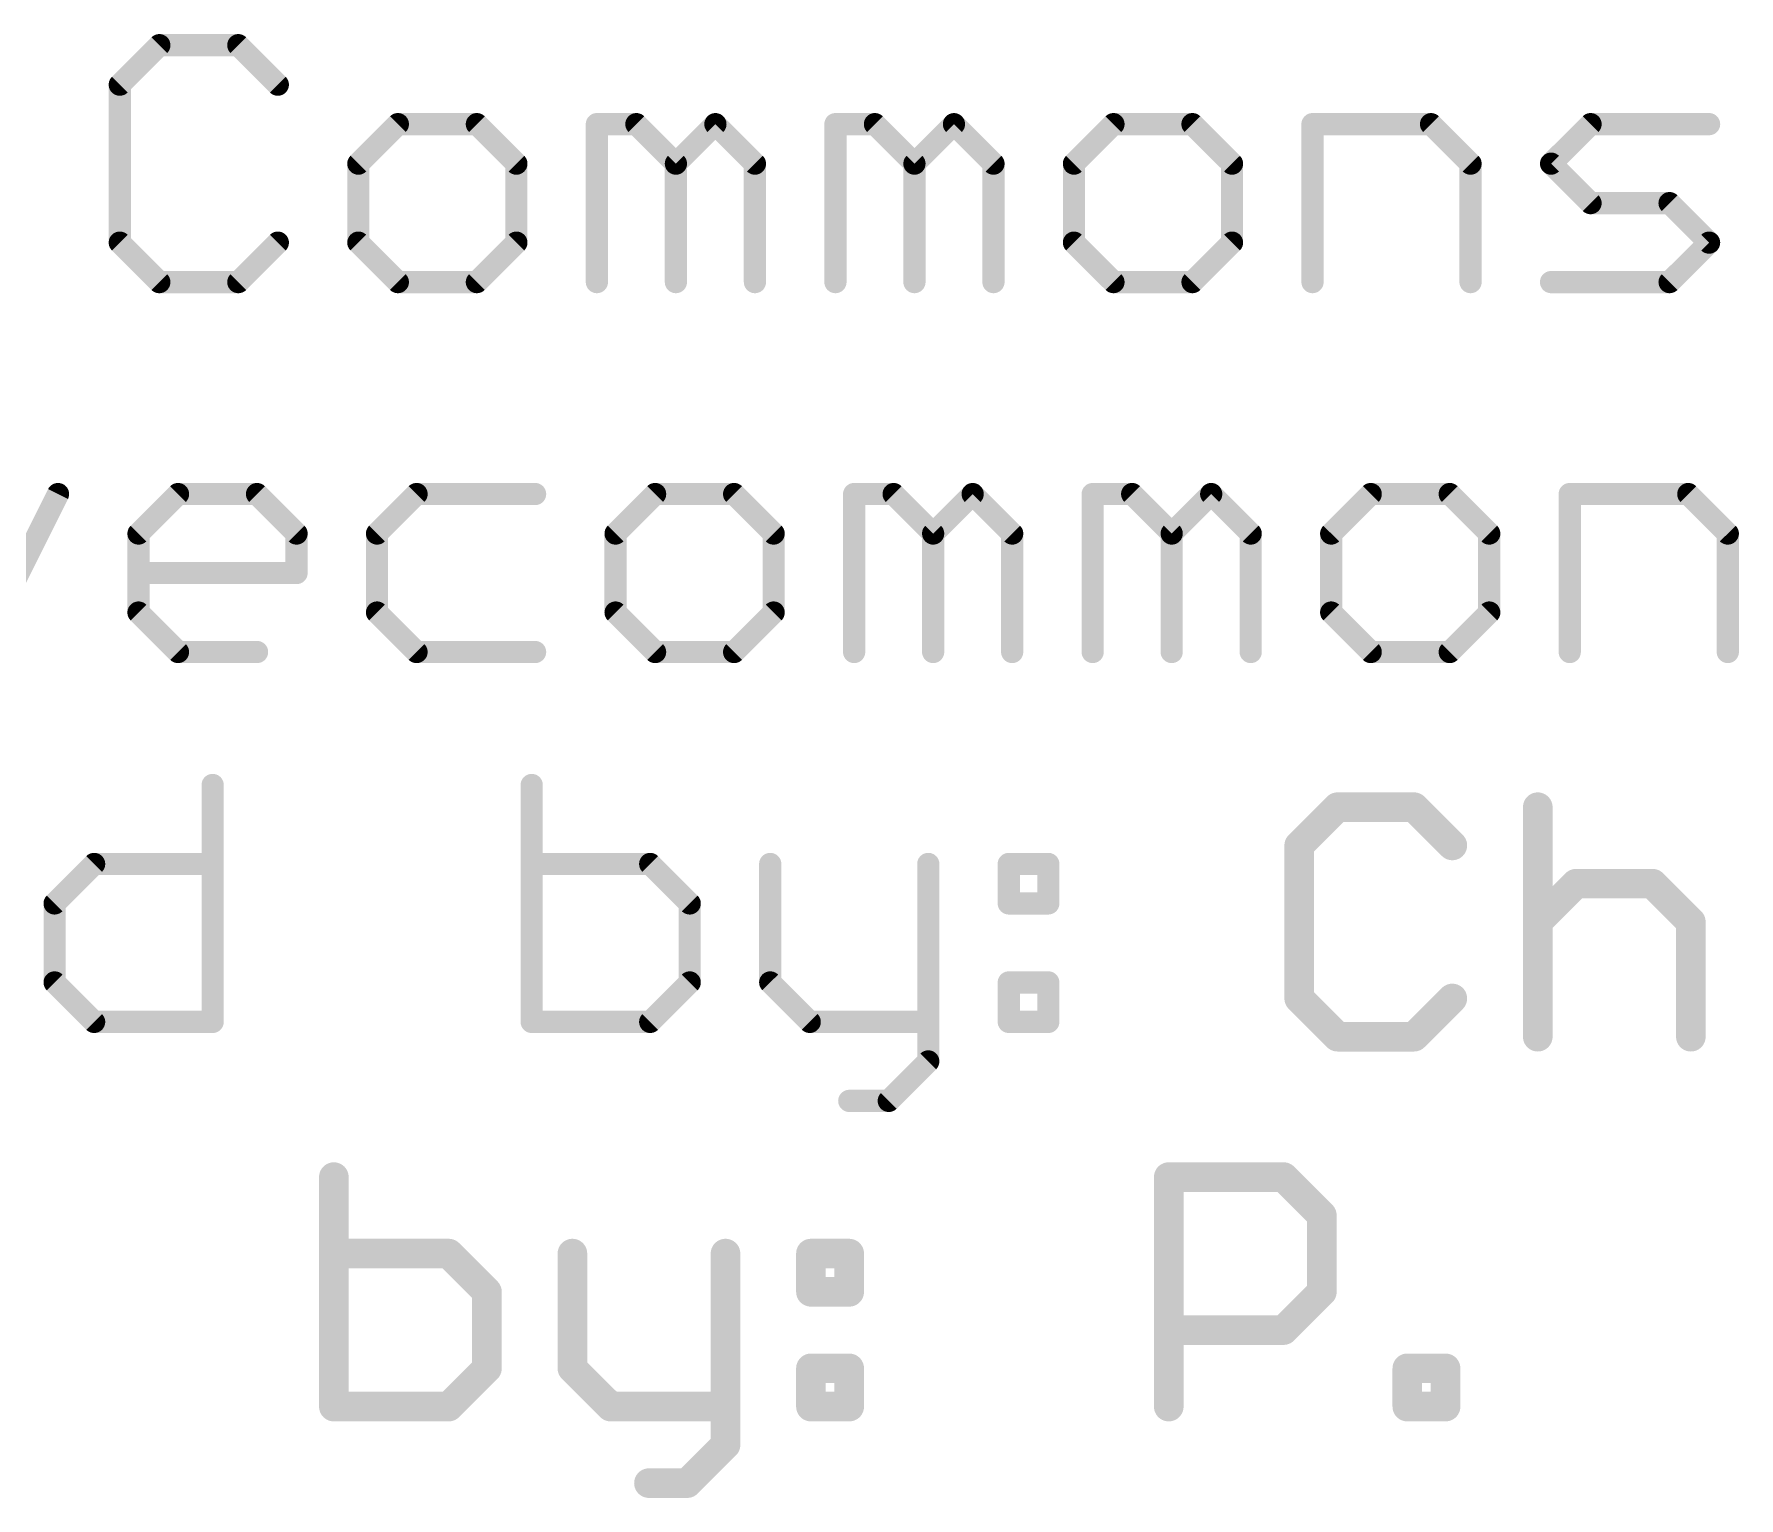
# Model space of a CAD drawing. Extents: x -16 to 96, y -18 to 53.
# Drawn here: x 31.17 to 42.87, y -18.43 to -8.38 of the extents above; entities that cross this region are included whole.
import ezdxf

# ---------------------------------------------------------------- set-up
doc = ezdxf.new("R2010")
doc.units = 0
doc.layers.add('51', color=53, linetype='CONTINUOUS')

msp = doc.modelspace()

# ---------------------------------------------------------------- linework, layer by layer
at = {"layer": '51'}
for points, const_width in [([(32.0291, -8.4568), (31.758, -8.728)], 0.1524), ([(32.5715, -8.4568), (32.0291, -8.4568)], 0.1524), ([(32.8426, -8.728), (32.5715, -8.4568)], 0.1524), ([(31.758, -8.728), (31.758, -9.8126)], 0.1524), ([(33.6663, -8.9991), (33.3951, -9.2703)], 0.1524), ([(34.2086, -8.9991), (33.6663, -8.9991)], 0.1524), ([(34.4798, -9.2703), (34.2086, -8.9991)], 0.1524), ([(35.0323, -10.0838), (35.0323, -8.9991)], 0.1524), ([(35.0323, -8.9991), (35.3035, -8.9991)], 0.1524), ([(35.3035, -8.9991), (35.5746, -9.2703)], 0.1524), ([(35.5746, -9.2703), (35.8458, -8.9991)], 0.1524), ([(35.8458, -8.9991), (36.117, -9.2703)], 0.1524), ([(36.6695, -10.0838), (36.6695, -8.9991)], 0.1524), ([(36.6695, -8.9991), (36.9406, -8.9991)], 0.1524), ([(36.9406, -8.9991), (37.2118, -9.2703)], 0.1524), ([(37.2118, -9.2703), (37.4829, -8.9991)], 0.1524), ([(37.4829, -8.9991), (37.7541, -9.2703)], 0.1524), ([(38.5778, -8.9991), (38.3066, -9.2703)], 0.1524), ([(39.1201, -8.9991), (38.5778, -8.9991)], 0.1524), ([(39.3913, -9.2703), (39.1201, -8.9991)], 0.1524), ([(39.9438, -10.0838), (39.9438, -8.9991)], 0.1524), ([(39.9438, -8.9991), (40.7573, -8.9991)], 0.1524), ([(40.7573, -8.9991), (41.0284, -9.2703)], 0.1524), ([(41.5809, -9.2703), (41.8521, -8.9991)], 0.1524), ([(41.8521, -8.9991), (42.6656, -8.9991)], 0.1524), ([(33.3951, -9.2703), (33.3951, -9.8126)], 0.1524), ([(34.4798, -9.8126), (34.4798, -9.2703)], 0.1524), ([(35.5746, -9.2703), (35.5746, -10.0838)], 0.1524), ([(36.117, -9.2703), (36.117, -10.0838)], 0.1524), ([(37.2118, -9.2703), (37.2118, -10.0838)], 0.1524), ([(37.7541, -9.2703), (37.7541, -10.0838)], 0.1524), ([(38.3066, -9.2703), (38.3066, -9.8126)], 0.1524), ([(39.3913, -9.8126), (39.3913, -9.2703)], 0.1524), ([(41.0284, -9.2703), (41.0284, -10.0838)], 0.1524), ([(41.8521, -9.5415), (41.5809, -9.2703)], 0.1524), ([(42.3944, -9.5415), (41.8521, -9.5415)], 0.1524), ([(42.6656, -9.8126), (42.3944, -9.5415)], 0.1524), ([(31.758, -9.8126), (32.0291, -10.0838)], 0.1524), ([(32.5715, -10.0838), (32.8426, -9.8126)], 0.1524), ([(33.3951, -9.8126), (33.6663, -10.0838)], 0.1524), ([(34.2086, -10.0838), (34.4798, -9.8126)], 0.1524), ([(38.3066, -9.8126), (38.5778, -10.0838)], 0.1524), ([(39.1201, -10.0838), (39.3913, -9.8126)], 0.1524), ([(42.3944, -10.0838), (42.6656, -9.8126)], 0.1524), ([(32.0291, -10.0838), (32.5715, -10.0838)], 0.1524), ([(33.6663, -10.0838), (34.2086, -10.0838)], 0.1524), ([(38.5778, -10.0838), (39.1201, -10.0838)], 0.1524), ([(41.5809, -10.0838), (42.3944, -10.0838)], 0.1524), ([(30.7916, -12.6238), (31.3339, -11.5391)], 0.1524), ([(31.8864, -11.8103), (32.1576, -11.5391)], 0.1524), ([(32.1576, -11.5391), (32.6999, -11.5391)], 0.1524), ([(32.6999, -11.5391), (32.971, -11.8103)], 0.1524), ([(33.7947, -11.5391), (33.5235, -11.8103)], 0.1524), ([(34.6082, -11.5391), (33.7947, -11.5391)], 0.1524), ([(35.4319, -11.5391), (35.1607, -11.8103)], 0.1524), ([(35.9742, -11.5391), (35.4319, -11.5391)], 0.1524), ([(36.2454, -11.8103), (35.9742, -11.5391)], 0.1524), ([(36.7979, -12.6238), (36.7979, -11.5391)], 0.1524), ([(36.7979, -11.5391), (37.069, -11.5391)], 0.1524), ([(37.069, -11.5391), (37.3402, -11.8103)], 0.1524), ([(37.3402, -11.8103), (37.6114, -11.5391)], 0.1524), ([(37.6114, -11.5391), (37.8825, -11.8103)], 0.1524), ([(38.435, -12.6238), (38.435, -11.5391)], 0.1524), ([(38.435, -11.5391), (38.7062, -11.5391)], 0.1524), ([(38.7062, -11.5391), (38.9773, -11.8103)], 0.1524), ([(38.9773, -11.8103), (39.2485, -11.5391)], 0.1524), ([(39.2485, -11.5391), (39.5197, -11.8103)], 0.1524), ([(40.3433, -11.5391), (40.0722, -11.8103)], 0.1524), ([(40.8857, -11.5391), (40.3433, -11.5391)], 0.1524), ([(41.1568, -11.8103), (40.8857, -11.5391)], 0.1524), ([(41.7093, -12.6238), (41.7093, -11.5391)], 0.1524), ([(41.7093, -11.5391), (42.5228, -11.5391)], 0.1524), ([(42.5228, -11.5391), (42.794, -11.8103)], 0.1524), ([(31.8864, -12.3526), (31.8864, -11.8103)], 0.1524), ([(32.971, -11.8103), (32.971, -12.0815)], 0.1524), ([(33.5235, -11.8103), (33.5235, -12.3526)], 0.1524), ([(35.1607, -11.8103), (35.1607, -12.3526)], 0.1524), ([(36.2454, -12.3526), (36.2454, -11.8103)], 0.1524), ([(37.3402, -11.8103), (37.3402, -12.6238)], 0.1524), ([(37.8825, -11.8103), (37.8825, -12.6238)], 0.1524), ([(38.9773, -11.8103), (38.9773, -12.6238)], 0.1524), ([(39.5197, -11.8103), (39.5197, -12.6238)], 0.1524), ([(40.0722, -11.8103), (40.0722, -12.3526)], 0.1524), ([(41.1568, -12.3526), (41.1568, -11.8103)], 0.1524), ([(42.794, -11.8103), (42.794, -12.6238)], 0.1524), ([(32.971, -12.0815), (31.8864, -12.0815)], 0.1524), ([(32.1576, -12.6238), (31.8864, -12.3526)], 0.1524), ([(33.5235, -12.3526), (33.7947, -12.6238)], 0.1524), ([(35.1607, -12.3526), (35.4319, -12.6238)], 0.1524), ([(35.9742, -12.6238), (36.2454, -12.3526)], 0.1524), ([(40.0722, -12.3526), (40.3433, -12.6238)], 0.1524), ([(40.8857, -12.6238), (41.1568, -12.3526)], 0.1524), ([(32.6999, -12.6238), (32.1576, -12.6238)], 0.1524), ([(33.7947, -12.6238), (34.6082, -12.6238)], 0.1524), ([(35.4319, -12.6238), (35.9742, -12.6238)], 0.1524), ([(40.3433, -12.6238), (40.8857, -12.6238)], 0.1524), ([(32.3952, -13.5368), (32.3952, -15.1638)], 0.1524), ([(34.5849, -13.5368), (34.5849, -15.1638)], 0.1524), ([(40.1153, -13.6893), (39.8526, -13.9519)], 0.2032), ([(40.6407, -13.6893), (40.1153, -13.6893)], 0.2032), ([(40.9034, -13.9519), (40.6407, -13.6893)], 0.2032), ([(41.4898, -13.6893), (41.4898, -15.2654)], 0.2032), ([(39.8526, -13.9519), (39.8526, -15.0027)], 0.2032), ([(31.3106, -14.3503), (31.5817, -14.0791)], 0.1524), ([(31.5817, -14.0791), (32.3952, -14.0791)], 0.1524), ([(35.3984, -14.0791), (34.5849, -14.0791)], 0.1524), ([(35.6695, -14.3503), (35.3984, -14.0791)], 0.1524), ([(36.222, -14.0791), (36.222, -14.8926)], 0.1524), ([(37.3067, -14.0791), (37.3067, -15.435)], 0.1524), ([(37.8592, -14.0791), (38.1304, -14.0791)], 0.1524), ([(37.8592, -14.3503), (37.8592, -14.0791)], 0.1524), ([(38.1304, -14.0791), (38.1304, -14.3503)], 0.1524), ([(41.4898, -14.4773), (41.7524, -14.2146)], 0.2032), ([(41.7524, -14.2146), (42.2778, -14.2146)], 0.2032), ([(42.2778, -14.2146), (42.5405, -14.4773)], 0.2032), ([(31.3106, -14.8926), (31.3106, -14.3503)], 0.1524), ([(35.6695, -14.8926), (35.6695, -14.3503)], 0.1524), ([(38.1304, -14.3503), (37.8592, -14.3503)], 0.1524), ([(42.5405, -14.4773), (42.5405, -15.2654)], 0.2032), ([(31.5817, -15.1638), (31.3106, -14.8926)], 0.1524), ([(35.3984, -15.1638), (35.6695, -14.8926)], 0.1524), ([(36.222, -14.8926), (36.4932, -15.1638)], 0.1524), ([(37.8592, -14.8926), (38.1304, -14.8926)], 0.1524), ([(37.8592, -15.1638), (37.8592, -14.8926)], 0.1524), ([(38.1304, -14.8926), (38.1304, -15.1638)], 0.1524), ([(39.8526, -15.0027), (40.1153, -15.2654)], 0.2032), ([(40.6407, -15.2654), (40.9034, -15.0027)], 0.2032), ([(32.3952, -15.1638), (31.5817, -15.1638)], 0.1524), ([(34.5849, -15.1638), (35.3984, -15.1638)], 0.1524), ([(36.4932, -15.1638), (37.3067, -15.1638)], 0.1524), ([(38.1304, -15.1638), (37.8592, -15.1638)], 0.1524), ([(40.1153, -15.2654), (40.6407, -15.2654)], 0.2032), ([(37.3067, -15.435), (37.0355, -15.7061)], 0.1524), ([(37.0355, -15.7061), (36.7644, -15.7061)], 0.1524), ([(33.2271, -16.2293), (33.2271, -17.8054)], 0.2032), ([(38.9572, -17.8054), (38.9572, -16.2293)], 0.2032), ([(38.9572, -16.2293), (39.7452, -16.2293)], 0.2032), ([(39.7452, -16.2293), (40.0079, -16.4919)], 0.2032), ([(40.0079, -16.4919), (40.0079, -17.0173)], 0.2032), ([(34.0152, -16.7546), (33.2271, -16.7546)], 0.2032), ([(34.2779, -17.0173), (34.0152, -16.7546)], 0.2032), ([(34.8643, -16.7546), (34.8643, -17.5427)], 0.2032), ([(35.9151, -16.7546), (35.9151, -18.0681)], 0.2032), ([(36.5014, -16.7546), (36.7641, -16.7546)], 0.2032), ([(36.5014, -17.0173), (36.5014, -16.7546)], 0.2032), ([(36.7641, -16.7546), (36.7641, -17.0173)], 0.2032), ([(34.2779, -17.5427), (34.2779, -17.0173)], 0.2032), ([(36.7641, -17.0173), (36.5014, -17.0173)], 0.2032), ([(40.0079, -17.0173), (39.7452, -17.28)], 0.2032), ([(39.7452, -17.28), (38.9572, -17.28)], 0.2032), ([(34.0152, -17.8054), (34.2779, -17.5427)], 0.2032), ([(34.8643, -17.5427), (35.127, -17.8054)], 0.2032), ([(36.5014, -17.5427), (36.7641, -17.5427)], 0.2032), ([(36.5014, -17.8054), (36.5014, -17.5427)], 0.2032), ([(36.7641, -17.5427), (36.7641, -17.8054)], 0.2032), ([(40.5943, -17.8054), (40.5943, -17.5427)], 0.2032), ([(40.5943, -17.5427), (40.857, -17.5427)], 0.2032), ([(40.857, -17.5427), (40.857, -17.8054)], 0.2032), ([(33.2271, -17.8054), (34.0152, -17.8054)], 0.2032), ([(35.127, -17.8054), (35.9151, -17.8054)], 0.2032), ([(36.7641, -17.8054), (36.5014, -17.8054)], 0.2032), ([(40.857, -17.8054), (40.5943, -17.8054)], 0.2032), ([(35.9151, -18.0681), (35.6524, -18.3308)], 0.2032), ([(35.6524, -18.3308), (35.3897, -18.3308)], 0.2032)]:
    msp.add_lwpolyline(points, dxfattribs=dict(at, const_width=const_width))
for points, const_width in [([(32.0291, -8.4187, 1), (32.0291, -8.4949)], 0.0762), ([(32.0561, -8.4838, 1), (32.0022, -8.4299)], 0.0762), ([(32.5984, -8.4299, 1), (32.5445, -8.4838)], 0.0762), ([(32.5715, -8.4949, 1), (32.5715, -8.4187)], 0.0762), ([(31.7961, -8.728, 1), (31.7199, -8.728)], 0.0762), ([(31.731, -8.701, 1), (31.7849, -8.7549)], 0.0762), ([(32.8157, -8.7549, 1), (32.8696, -8.701)], 0.0762), ([(33.6663, -8.961, 1), (33.6663, -9.0372)], 0.0762), ([(33.6932, -9.0261, 1), (33.6394, -8.9722)], 0.0762), ([(34.2356, -8.9722, 1), (34.1817, -9.0261)], 0.0762), ([(34.2086, -9.0372, 1), (34.2086, -8.961)], 0.0762), ([(35.0704, -8.9991, 1), (34.9942, -8.9991)], 0.0762), ([(35.0323, -8.961, 1), (35.0323, -9.0372)], 0.0762), ([(35.3304, -8.9722, 1), (35.2765, -9.0261)], 0.0762), ([(35.3035, -9.0372, 1), (35.3035, -8.961)], 0.0762), ([(35.8727, -8.9722, 1), (35.8188, -9.0261)], 0.0762), ([(35.8727, -9.0261, 1), (35.8188, -8.9722)], 0.0762), ([(36.7076, -8.9991, 1), (36.6314, -8.9991)], 0.0762), ([(36.6695, -8.961, 1), (36.6695, -9.0372)], 0.0762), ([(36.9676, -8.9722, 1), (36.9137, -9.0261)], 0.0762), ([(36.9406, -9.0372, 1), (36.9406, -8.961)], 0.0762), ([(37.5099, -8.9722, 1), (37.456, -9.0261)], 0.0762), ([(37.5099, -9.0261, 1), (37.456, -8.9722)], 0.0762), ([(38.5778, -8.961, 1), (38.5778, -9.0372)], 0.0762), ([(38.6047, -9.0261, 1), (38.5508, -8.9722)], 0.0762), ([(39.147, -8.9722, 1), (39.0932, -9.0261)], 0.0762), ([(39.1201, -9.0372, 1), (39.1201, -8.961)], 0.0762), ([(39.9819, -8.9991, 1), (39.9057, -8.9991)], 0.0762), ([(39.9438, -8.961, 1), (39.9438, -9.0372)], 0.0762), ([(40.7842, -8.9722, 1), (40.7303, -9.0261)], 0.0762), ([(40.7573, -9.0372, 1), (40.7573, -8.961)], 0.0762), ([(41.8521, -8.961, 1), (41.8521, -9.0372)], 0.0762), ([(41.879, -9.0261, 1), (41.8251, -8.9722)], 0.0762), ([(42.6656, -9.0372, 1), (42.6656, -8.961)], 0.0762), ([(33.4332, -9.2703, 1), (33.357, -9.2703)], 0.0762), ([(33.3682, -9.2434, 1), (33.4221, -9.2972)], 0.0762), ([(34.5179, -9.2703, 1), (34.4417, -9.2703)], 0.0762), ([(34.4529, -9.2972, 1), (34.5067, -9.2434)], 0.0762), ([(35.6127, -9.2703, 1), (35.5365, -9.2703)], 0.0762), ([(35.5477, -9.2434, 1), (35.6016, -9.2972)], 0.0762), ([(35.5477, -9.2972, 1), (35.6016, -9.2434)], 0.0762), ([(36.1551, -9.2703, 1), (36.0789, -9.2703)], 0.0762), ([(36.09, -9.2972, 1), (36.1439, -9.2434)], 0.0762), ([(37.2499, -9.2703, 1), (37.1737, -9.2703)], 0.0762), ([(37.1848, -9.2434, 1), (37.2387, -9.2972)], 0.0762), ([(37.1848, -9.2972, 1), (37.2387, -9.2434)], 0.0762), ([(37.7922, -9.2703, 1), (37.716, -9.2703)], 0.0762), ([(37.7272, -9.2972, 1), (37.7811, -9.2434)], 0.0762), ([(38.3447, -9.2703, 1), (38.2685, -9.2703)], 0.0762), ([(38.2797, -9.2434, 1), (38.3335, -9.2972)], 0.0762), ([(39.4294, -9.2703, 1), (39.3532, -9.2703)], 0.0762), ([(39.3643, -9.2972, 1), (39.4182, -9.2434)], 0.0762), ([(41.0665, -9.2703, 1), (40.9903, -9.2703)], 0.0762), ([(41.0015, -9.2972, 1), (41.0554, -9.2434)], 0.0762), ([(41.6079, -9.2434, 1), (41.554, -9.2972)], 0.0762), ([(41.554, -9.2434, 1), (41.6079, -9.2972)], 0.0762), ([(41.8521, -9.5034, 1), (41.8521, -9.5796)], 0.0762), ([(41.8251, -9.5684, 1), (41.879, -9.5145)], 0.0762), ([(42.4214, -9.5145, 1), (42.3675, -9.5684)], 0.0762), ([(42.3944, -9.5796, 1), (42.3944, -9.5034)], 0.0762), ([(31.7849, -9.7857, 1), (31.731, -9.8396)], 0.0762), ([(31.7199, -9.8126, 1), (31.7961, -9.8126)], 0.0762), ([(32.8696, -9.8396, 1), (32.8157, -9.7857)], 0.0762), ([(33.4221, -9.7857, 1), (33.3682, -9.8396)], 0.0762), ([(33.357, -9.8126, 1), (33.4332, -9.8126)], 0.0762), ([(34.4417, -9.8126, 1), (34.5179, -9.8126)], 0.0762), ([(34.5067, -9.8396, 1), (34.4529, -9.7857)], 0.0762), ([(38.3335, -9.7857, 1), (38.2797, -9.8396)], 0.0762), ([(38.2685, -9.8126, 1), (38.3447, -9.8126)], 0.0762), ([(39.3532, -9.8126, 1), (39.4294, -9.8126)], 0.0762), ([(39.4182, -9.8396, 1), (39.3643, -9.7857)], 0.0762), ([(42.6925, -9.8396, 1), (42.6386, -9.7857)], 0.0762), ([(42.6386, -9.8396, 1), (42.6925, -9.7857)], 0.0762), ([(32.0291, -10.0457, 1), (32.0291, -10.1219)], 0.0762), ([(32.0022, -10.1107, 1), (32.0561, -10.0569)], 0.0762), ([(32.5445, -10.0569, 1), (32.5984, -10.1107)], 0.0762), ([(32.5715, -10.1219, 1), (32.5715, -10.0457)], 0.0762), ([(33.6663, -10.0457, 1), (33.6663, -10.1219)], 0.0762), ([(33.6394, -10.1107, 1), (33.6932, -10.0569)], 0.0762), ([(34.1817, -10.0569, 1), (34.2356, -10.1107)], 0.0762), ([(34.2086, -10.1219, 1), (34.2086, -10.0457)], 0.0762), ([(34.9942, -10.0838, 1), (35.0704, -10.0838)], 0.0762), ([(35.5365, -10.0838, 1), (35.6127, -10.0838)], 0.0762), ([(36.0789, -10.0838, 1), (36.1551, -10.0838)], 0.0762), ([(36.6314, -10.0838, 1), (36.7076, -10.0838)], 0.0762), ([(37.1737, -10.0838, 1), (37.2499, -10.0838)], 0.0762), ([(37.716, -10.0838, 1), (37.7922, -10.0838)], 0.0762), ([(38.5778, -10.0457, 1), (38.5778, -10.1219)], 0.0762), ([(38.5508, -10.1107, 1), (38.6047, -10.0569)], 0.0762), ([(39.0932, -10.0569, 1), (39.147, -10.1107)], 0.0762), ([(39.1201, -10.1219, 1), (39.1201, -10.0457)], 0.0762), ([(39.9057, -10.0838, 1), (39.9819, -10.0838)], 0.0762), ([(40.9903, -10.0838, 1), (41.0665, -10.0838)], 0.0762), ([(41.5809, -10.0457, 1), (41.5809, -10.1219)], 0.0762), ([(42.3675, -10.0569, 1), (42.4214, -10.1107)], 0.0762), ([(42.3944, -10.1219, 1), (42.3944, -10.0457)], 0.0762), ([(31.368, -11.5562, 1), (31.2998, -11.5221)], 0.0762), ([(32.1576, -11.501, 1), (32.1576, -11.5772)], 0.0762), ([(32.1845, -11.5661, 1), (32.1306, -11.5122)], 0.0762), ([(32.7268, -11.5122, 1), (32.6729, -11.5661)], 0.0762), ([(32.6999, -11.5772, 1), (32.6999, -11.501)], 0.0762), ([(33.7947, -11.501, 1), (33.7947, -11.5772)], 0.0762), ([(33.8216, -11.5661, 1), (33.7678, -11.5122)], 0.0762), ([(34.6082, -11.5772, 1), (34.6082, -11.501)], 0.0762), ([(35.4319, -11.501, 1), (35.4319, -11.5772)], 0.0762), ([(35.4588, -11.5661, 1), (35.4049, -11.5122)], 0.0762), ([(36.0011, -11.5122, 1), (35.9473, -11.5661)], 0.0762), ([(35.9742, -11.5772, 1), (35.9742, -11.501)], 0.0762), ([(36.836, -11.5391, 1), (36.7598, -11.5391)], 0.0762), ([(36.7979, -11.501, 1), (36.7979, -11.5772)], 0.0762), ([(37.096, -11.5122, 1), (37.0421, -11.5661)], 0.0762), ([(37.069, -11.5772, 1), (37.069, -11.501)], 0.0762), ([(37.6383, -11.5122, 1), (37.5844, -11.5661)], 0.0762), ([(37.6383, -11.5661, 1), (37.5844, -11.5122)], 0.0762), ([(38.4731, -11.5391, 1), (38.3969, -11.5391)], 0.0762), ([(38.435, -11.501, 1), (38.435, -11.5772)], 0.0762), ([(38.7331, -11.5122, 1), (38.6792, -11.5661)], 0.0762), ([(38.7062, -11.5772, 1), (38.7062, -11.501)], 0.0762), ([(39.2754, -11.5122, 1), (39.2216, -11.5661)], 0.0762), ([(39.2754, -11.5661, 1), (39.2216, -11.5122)], 0.0762), ([(40.3433, -11.501, 1), (40.3433, -11.5772)], 0.0762), ([(40.3703, -11.5661, 1), (40.3164, -11.5122)], 0.0762), ([(40.9126, -11.5122, 1), (40.8587, -11.5661)], 0.0762), ([(40.8857, -11.5772, 1), (40.8857, -11.501)], 0.0762), ([(41.7474, -11.5391, 1), (41.6712, -11.5391)], 0.0762), ([(41.7093, -11.501, 1), (41.7093, -11.5772)], 0.0762), ([(42.5498, -11.5122, 1), (42.4959, -11.5661)], 0.0762), ([(42.5228, -11.5772, 1), (42.5228, -11.501)], 0.0762), ([(31.9245, -11.8103, 1), (31.8483, -11.8103)], 0.0762), ([(31.8594, -11.7834, 1), (31.9133, -11.8372)], 0.0762), ([(33.0091, -11.8103, 1), (32.9329, -11.8103)], 0.0762), ([(32.9441, -11.8372, 1), (32.998, -11.7834)], 0.0762), ([(33.5616, -11.8103, 1), (33.4854, -11.8103)], 0.0762), ([(33.4966, -11.7834, 1), (33.5505, -11.8372)], 0.0762), ([(35.1988, -11.8103, 1), (35.1226, -11.8103)], 0.0762), ([(35.1338, -11.7834, 1), (35.1876, -11.8372)], 0.0762), ([(36.2835, -11.8103, 1), (36.2073, -11.8103)], 0.0762), ([(36.2184, -11.8372, 1), (36.2723, -11.7834)], 0.0762), ([(37.3783, -11.8103, 1), (37.3021, -11.8103)], 0.0762), ([(37.3132, -11.7834, 1), (37.3671, -11.8372)], 0.0762), ([(37.3132, -11.8372, 1), (37.3671, -11.7834)], 0.0762), ([(37.9206, -11.8103, 1), (37.8444, -11.8103)], 0.0762), ([(37.8556, -11.8372, 1), (37.9095, -11.7834)], 0.0762), ([(39.0154, -11.8103, 1), (38.9392, -11.8103)], 0.0762), ([(38.9504, -11.7834, 1), (39.0043, -11.8372)], 0.0762), ([(38.9504, -11.8372, 1), (39.0043, -11.7834)], 0.0762), ([(39.5578, -11.8103, 1), (39.4816, -11.8103)], 0.0762), ([(39.4927, -11.8372, 1), (39.5466, -11.7834)], 0.0762), ([(40.1103, -11.8103, 1), (40.0341, -11.8103)], 0.0762), ([(40.0452, -11.7834, 1), (40.0991, -11.8372)], 0.0762), ([(41.1949, -11.8103, 1), (41.1187, -11.8103)], 0.0762), ([(41.1299, -11.8372, 1), (41.1838, -11.7834)], 0.0762), ([(42.8321, -11.8103, 1), (42.7559, -11.8103)], 0.0762), ([(42.767, -11.8372, 1), (42.8209, -11.7834)], 0.0762), ([(31.8864, -12.0434, 1), (31.8864, -12.1196)], 0.0762), ([(32.9329, -12.0815, 1), (33.0091, -12.0815)], 0.0762), ([(32.971, -12.1196, 1), (32.971, -12.0434)], 0.0762), ([(31.9133, -12.3257, 1), (31.8594, -12.3796)], 0.0762), ([(33.5505, -12.3257, 1), (33.4966, -12.3796)], 0.0762), ([(35.1876, -12.3257, 1), (35.1338, -12.3796)], 0.0762), ([(36.2723, -12.3796, 1), (36.2184, -12.3257)], 0.0762), ([(40.0991, -12.3257, 1), (40.0452, -12.3796)], 0.0762), ([(41.1838, -12.3796, 1), (41.1299, -12.3257)], 0.0762), ([(31.8483, -12.3526, 1), (31.9245, -12.3526)], 0.0762), ([(33.4854, -12.3526, 1), (33.5616, -12.3526)], 0.0762), ([(35.1226, -12.3526, 1), (35.1988, -12.3526)], 0.0762), ([(36.2073, -12.3526, 1), (36.2835, -12.3526)], 0.0762), ([(40.0341, -12.3526, 1), (40.1103, -12.3526)], 0.0762), ([(41.1187, -12.3526, 1), (41.1949, -12.3526)], 0.0762), ([(32.1576, -12.5857, 1), (32.1576, -12.6619)], 0.0762), ([(32.1306, -12.6507, 1), (32.1845, -12.5969)], 0.0762), ([(32.6999, -12.6619, 1), (32.6999, -12.5857)], 0.0762), ([(33.7947, -12.5857, 1), (33.7947, -12.6619)], 0.0762), ([(33.7678, -12.6507, 1), (33.8216, -12.5969)], 0.0762), ([(34.6082, -12.6619, 1), (34.6082, -12.5857)], 0.0762), ([(35.4319, -12.5857, 1), (35.4319, -12.6619)], 0.0762), ([(35.4049, -12.6507, 1), (35.4588, -12.5969)], 0.0762), ([(35.9473, -12.5969, 1), (36.0011, -12.6507)], 0.0762), ([(35.9742, -12.6619, 1), (35.9742, -12.5857)], 0.0762), ([(36.7598, -12.6238, 1), (36.836, -12.6238)], 0.0762), ([(37.3021, -12.6238, 1), (37.3783, -12.6238)], 0.0762), ([(37.8444, -12.6238, 1), (37.9206, -12.6238)], 0.0762), ([(38.3969, -12.6238, 1), (38.4731, -12.6238)], 0.0762), ([(38.9392, -12.6238, 1), (39.0154, -12.6238)], 0.0762), ([(39.4816, -12.6238, 1), (39.5578, -12.6238)], 0.0762), ([(40.3433, -12.5857, 1), (40.3433, -12.6619)], 0.0762), ([(40.3164, -12.6507, 1), (40.3703, -12.5969)], 0.0762), ([(40.8587, -12.5969, 1), (40.9126, -12.6507)], 0.0762), ([(40.8857, -12.6619, 1), (40.8857, -12.5857)], 0.0762), ([(41.6712, -12.6238, 1), (41.7474, -12.6238)], 0.0762), ([(42.7559, -12.6238, 1), (42.8321, -12.6238)], 0.0762), ([(32.4333, -13.5368, 1), (32.3571, -13.5368)], 0.0762), ([(34.623, -13.5368, 1), (34.5468, -13.5368)], 0.0762), ([(40.1153, -13.6385, 1), (40.1153, -13.7401)], 0.1016), ([(40.1512, -13.7252, 1), (40.0794, -13.6533)], 0.1016), ([(40.6766, -13.6533, 1), (40.6048, -13.7252)], 0.1016), ([(40.6407, -13.7401, 1), (40.6407, -13.6385)], 0.1016), ([(41.5406, -13.6893, 1), (41.439, -13.6893)], 0.1016), ([(39.9034, -13.9519, 1), (39.8018, -13.9519)], 0.1016), ([(39.8167, -13.916, 1), (39.8885, -13.9879)], 0.1016), ([(40.8674, -13.9879, 1), (40.9393, -13.916)], 0.1016), ([(31.5817, -14.041, 1), (31.5817, -14.1172)], 0.0762), ([(31.6087, -14.1061, 1), (31.5548, -14.0522)], 0.0762), ([(32.3952, -14.1172, 1), (32.3952, -14.041)], 0.0762), ([(34.5849, -14.041, 1), (34.5849, -14.1172)], 0.0762), ([(35.4253, -14.0522, 1), (35.3714, -14.1061)], 0.0762), ([(35.3984, -14.1172, 1), (35.3984, -14.041)], 0.0762), ([(36.2601, -14.0791, 1), (36.1839, -14.0791)], 0.0762), ([(37.3448, -14.0791, 1), (37.2686, -14.0791)], 0.0762), ([(37.8592, -14.041, 1), (37.8592, -14.1172)], 0.0762), ([(37.8973, -14.0791, 1), (37.8211, -14.0791)], 0.0762), ([(38.1685, -14.0791, 1), (38.0923, -14.0791)], 0.0762), ([(38.1304, -14.1172, 1), (38.1304, -14.041)], 0.0762), ([(41.7524, -14.1638, 1), (41.7524, -14.2654)], 0.1016), ([(41.7884, -14.2506, 1), (41.7165, -14.1787)], 0.1016), ([(42.3137, -14.1787, 1), (42.2419, -14.2506)], 0.1016), ([(42.2778, -14.2654, 1), (42.2778, -14.1638)], 0.1016), ([(31.3487, -14.3503, 1), (31.2725, -14.3503)], 0.0762), ([(35.7076, -14.3503, 1), (35.6314, -14.3503)], 0.0762), ([(37.8592, -14.3122, 1), (37.8592, -14.3884)], 0.0762), ([(38.1304, -14.3884, 1), (38.1304, -14.3122)], 0.0762), ([(31.2836, -14.3234, 1), (31.3375, -14.3772)], 0.0762), ([(35.6426, -14.3772, 1), (35.6965, -14.3234)], 0.0762), ([(37.8211, -14.3503, 1), (37.8973, -14.3503)], 0.0762), ([(38.0923, -14.3503, 1), (38.1685, -14.3503)], 0.0762), ([(41.4538, -14.4414, 1), (41.5257, -14.5132)], 0.1016), ([(42.5913, -14.4773, 1), (42.4897, -14.4773)], 0.1016), ([(42.5046, -14.5132, 1), (42.5764, -14.4414)], 0.1016), ([(31.3375, -14.8657, 1), (31.2836, -14.9196)], 0.0762), ([(31.2725, -14.8926, 1), (31.3487, -14.8926)], 0.0762), ([(35.6314, -14.8926, 1), (35.7076, -14.8926)], 0.0762), ([(35.6965, -14.9196, 1), (35.6426, -14.8657)], 0.0762), ([(36.249, -14.8657, 1), (36.1951, -14.9196)], 0.0762), ([(36.1839, -14.8926, 1), (36.2601, -14.8926)], 0.0762), ([(37.8592, -14.8545, 1), (37.8592, -14.9307)], 0.0762), ([(37.8973, -14.8926, 1), (37.8211, -14.8926)], 0.0762), ([(38.1685, -14.8926, 1), (38.0923, -14.8926)], 0.0762), ([(38.1304, -14.9307, 1), (38.1304, -14.8545)], 0.0762), ([(39.8885, -14.9668, 1), (39.8167, -15.0386)], 0.1016), ([(39.8018, -15.0027, 1), (39.9034, -15.0027)], 0.1016), ([(40.9393, -15.0386, 1), (40.8674, -14.9668)], 0.1016), ([(31.5817, -15.1257, 1), (31.5817, -15.2019)], 0.0762), ([(32.3952, -15.2019, 1), (32.3952, -15.1257)], 0.0762), ([(34.5849, -15.1257, 1), (34.5849, -15.2019)], 0.0762), ([(35.3984, -15.2019, 1), (35.3984, -15.1257)], 0.0762), ([(36.4932, -15.1257, 1), (36.4932, -15.2019)], 0.0762), ([(37.3067, -15.2019, 1), (37.3067, -15.1257)], 0.0762), ([(37.8592, -15.1257, 1), (37.8592, -15.2019)], 0.0762), ([(38.1304, -15.2019, 1), (38.1304, -15.1257)], 0.0762), ([(31.5548, -15.1907, 1), (31.6087, -15.1369)], 0.0762), ([(32.3571, -15.1638, 1), (32.4333, -15.1638)], 0.0762), ([(34.5468, -15.1638, 1), (34.623, -15.1638)], 0.0762), ([(35.3714, -15.1369, 1), (35.4253, -15.1907)], 0.0762), ([(36.4663, -15.1907, 1), (36.5201, -15.1369)], 0.0762), ([(37.8211, -15.1638, 1), (37.8973, -15.1638)], 0.0762), ([(38.0923, -15.1638, 1), (38.1685, -15.1638)], 0.0762), ([(40.1153, -15.2146, 1), (40.1153, -15.3162)], 0.1016), ([(40.0794, -15.3013, 1), (40.1512, -15.2295)], 0.1016), ([(40.6048, -15.2295, 1), (40.6766, -15.3013)], 0.1016), ([(40.6407, -15.3162, 1), (40.6407, -15.2146)], 0.1016), ([(41.439, -15.2654, 1), (41.5406, -15.2654)], 0.1016), ([(42.4897, -15.2654, 1), (42.5913, -15.2654)], 0.1016), ([(37.2686, -15.435, 1), (37.3448, -15.435)], 0.0762), ([(37.3336, -15.4619, 1), (37.2798, -15.408)], 0.0762), ([(36.7644, -15.668, 1), (36.7644, -15.7442)], 0.0762), ([(37.0086, -15.6792, 1), (37.0625, -15.7331)], 0.0762), ([(37.0355, -15.7442, 1), (37.0355, -15.668)], 0.0762), ([(33.2779, -16.2293, 1), (33.1763, -16.2293)], 0.1016), ([(39.008, -16.2293, 1), (38.9064, -16.2293)], 0.1016), ([(38.9572, -16.1785, 1), (38.9572, -16.2801)], 0.1016), ([(39.7812, -16.1933, 1), (39.7093, -16.2652)], 0.1016), ([(39.7452, -16.2801, 1), (39.7452, -16.1785)], 0.1016), ([(40.0587, -16.4919, 1), (39.9571, -16.4919)], 0.1016), ([(39.972, -16.5279, 1), (40.0439, -16.456)], 0.1016), ([(33.2271, -16.7038, 1), (33.2271, -16.8054)], 0.1016), ([(34.0511, -16.7187, 1), (33.9793, -16.7906)], 0.1016), ([(34.0152, -16.8054, 1), (34.0152, -16.7038)], 0.1016), ([(34.9151, -16.7546, 1), (34.8135, -16.7546)], 0.1016), ([(35.9659, -16.7546, 1), (35.8642, -16.7546)], 0.1016), ([(36.5014, -16.7038, 1), (36.5014, -16.8054)], 0.1016), ([(36.5522, -16.7546, 1), (36.4506, -16.7546)], 0.1016), ([(36.8149, -16.7546, 1), (36.7133, -16.7546)], 0.1016), ([(36.7641, -16.8054, 1), (36.7641, -16.7038)], 0.1016), ([(34.3287, -17.0173, 1), (34.2271, -17.0173)], 0.1016), ([(34.242, -17.0532, 1), (34.3138, -16.9814)], 0.1016), ([(36.5014, -16.9665, 1), (36.5014, -17.0681)], 0.1016), ([(36.7641, -17.0681, 1), (36.7641, -16.9665)], 0.1016), ([(40.0439, -17.0532, 1), (39.972, -16.9814)], 0.1016), ([(36.4506, -17.0173, 1), (36.5522, -17.0173)], 0.1016), ([(36.7133, -17.0173, 1), (36.8149, -17.0173)], 0.1016), ([(39.9571, -17.0173, 1), (40.0587, -17.0173)], 0.1016), ([(38.9572, -17.2292, 1), (38.9572, -17.3308)], 0.1016), ([(39.7093, -17.2441, 1), (39.7812, -17.3159)], 0.1016), ([(39.7452, -17.3308, 1), (39.7452, -17.2292)], 0.1016), ([(34.2271, -17.5427, 1), (34.3287, -17.5427)], 0.1016), ([(34.3138, -17.5786, 1), (34.242, -17.5068)], 0.1016), ([(34.9002, -17.5068, 1), (34.8284, -17.5786)], 0.1016), ([(34.8135, -17.5427, 1), (34.9151, -17.5427)], 0.1016), ([(36.5014, -17.4919, 1), (36.5014, -17.5935)], 0.1016), ([(36.5522, -17.5427, 1), (36.4506, -17.5427)], 0.1016), ([(36.8149, -17.5427, 1), (36.7133, -17.5427)], 0.1016), ([(36.7641, -17.5935, 1), (36.7641, -17.4919)], 0.1016), ([(40.6451, -17.5427, 1), (40.5435, -17.5427)], 0.1016), ([(40.5943, -17.4919, 1), (40.5943, -17.5935)], 0.1016), ([(40.9078, -17.5427, 1), (40.8062, -17.5427)], 0.1016), ([(40.857, -17.5935, 1), (40.857, -17.4919)], 0.1016), ([(33.2271, -17.7546, 1), (33.2271, -17.8562)], 0.1016), ([(33.1763, -17.8054, 1), (33.2779, -17.8054)], 0.1016), ([(33.9793, -17.7695, 1), (34.0511, -17.8413)], 0.1016), ([(34.0152, -17.8562, 1), (34.0152, -17.7546)], 0.1016), ([(35.127, -17.7546, 1), (35.127, -17.8562)], 0.1016), ([(35.0911, -17.8413, 1), (35.1629, -17.7695)], 0.1016), ([(35.9151, -17.8562, 1), (35.9151, -17.7546)], 0.1016), ([(36.5014, -17.7546, 1), (36.5014, -17.8562)], 0.1016), ([(36.4506, -17.8054, 1), (36.5522, -17.8054)], 0.1016), ([(36.7133, -17.8054, 1), (36.8149, -17.8054)], 0.1016), ([(36.7641, -17.8562, 1), (36.7641, -17.7546)], 0.1016), ([(38.9064, -17.8054, 1), (39.008, -17.8054)], 0.1016), ([(40.5943, -17.7546, 1), (40.5943, -17.8562)], 0.1016), ([(40.5435, -17.8054, 1), (40.6451, -17.8054)], 0.1016), ([(40.8062, -17.8054, 1), (40.9078, -17.8054)], 0.1016), ([(40.857, -17.8562, 1), (40.857, -17.7546)], 0.1016), ([(35.8642, -18.0681, 1), (35.9659, -18.0681)], 0.1016), ([(35.951, -18.104, 1), (35.8791, -18.0322)], 0.1016), ([(35.3897, -18.28, 1), (35.3897, -18.3816)], 0.1016), ([(35.6164, -18.2949, 1), (35.6883, -18.3667)], 0.1016), ([(35.6524, -18.3816, 1), (35.6524, -18.28)], 0.1016)]:
    msp.add_lwpolyline(points, format="xyb", dxfattribs=dict(at, const_width=const_width))

doc.saveas('drawing.dxf')
